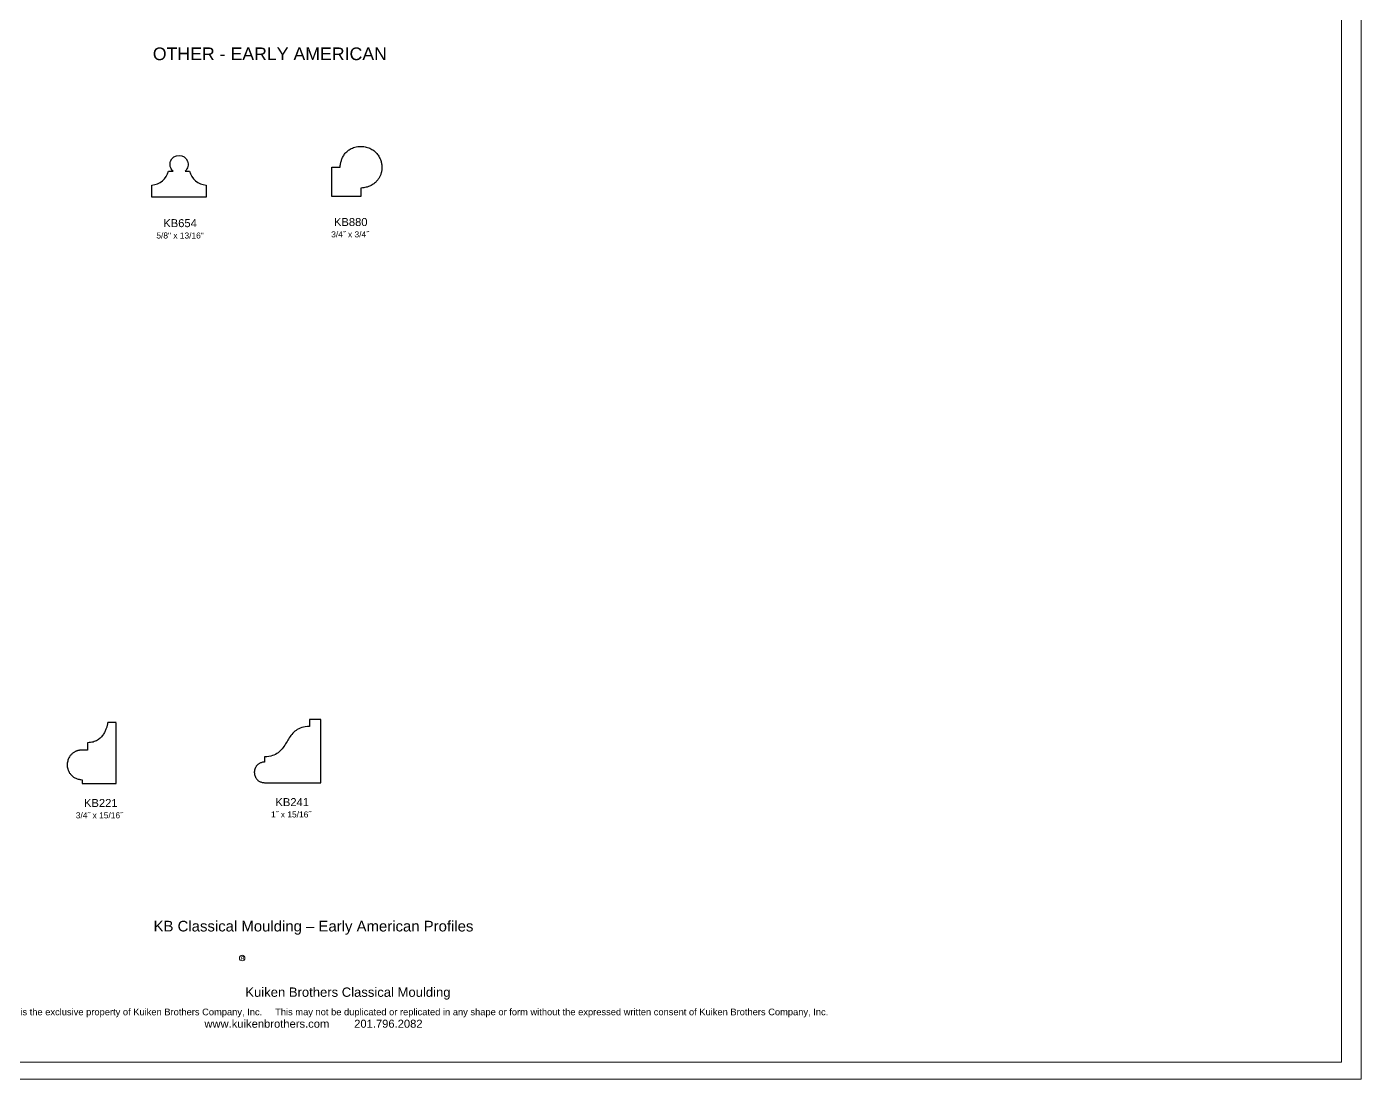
# Model space of a CAD drawing. Extents: x -7.6 to 25.2, y -9.8 to 21.1.
# Drawn here: x 5.2 to 25.2, y -9.8 to 5.99 of the extents above; entities that cross this region are included whole.
import ezdxf

# ---------------------------------------------------------------- set-up
doc = ezdxf.new("R2010")
doc.units = 0
doc.header["$MEASUREMENT"] = 0
doc.layers.add('DO NOT PLOT', color=2, linetype='Continuous', plot=False)
doc.layers.add('LAYER_1', color=7, linetype='Continuous')

# ---------------------------------------------------------------- blocks, each defined once
blk = doc.blocks.new('KB221')
at = {"flags": 128}
blk.add_lwpolyline([(0, 0.913), (0, 0.913), (-0.001, 0.913), (-0.002, 0.913), (-0.004, 0.913), (-0.007, 0.913), (-0.009, 0.913), (-0.012, 0.913), (-0.016, 0.913), (-0.02, 0.913), (-0.024, 0.913), (-0.028, 0.913), (-0.032, 0.913), (-0.037, 0.913), (-0.042, 0.913), (-0.047, 0.913), (-0.052, 0.913), (-0.057, 0.913), (-0.062, 0.913), (-0.068, 0.913), (-0.073, 0.913), (-0.078, 0.913), (-0.083, 0.913), (-0.088, 0.913), (-0.093, 0.913), (-0.097, 0.913), (-0.101, 0.913), (-0.105, 0.913), (-0.109, 0.913), (-0.113, 0.913), (-0.116, 0.913), (-0.118, 0.913), (-0.121, 0.913), (-0.123, 0.913), (-0.124, 0.913), (-0.125, 0.913), (-0.125, 0.913), (-0.125, 0.912), (-0.125, 0.91), (-0.126, 0.907), (-0.126, 0.903), (-0.127, 0.897), (-0.129, 0.891), (-0.13, 0.883), (-0.132, 0.875), (-0.134, 0.866), (-0.137, 0.856), (-0.14, 0.846), (-0.143, 0.835), (-0.147, 0.823), (-0.151, 0.812), (-0.156, 0.8), (-0.162, 0.787), (-0.168, 0.775), (-0.174, 0.762), (-0.182, 0.75), (-0.19, 0.737), (-0.198, 0.725), (-0.207, 0.713), (-0.217, 0.701), (-0.228, 0.689), (-0.24, 0.678), (-0.252, 0.668), (-0.265, 0.658), (-0.28, 0.649), (-0.295, 0.641), (-0.311, 0.633), (-0.327, 0.627), (-0.345, 0.621), (-0.364, 0.617), (-0.384, 0.614), (-0.405, 0.612), (-0.427, 0.611), (-0.427, 0.611), (-0.427, 0.61), (-0.427, 0.609), (-0.427, 0.607), (-0.427, 0.605), (-0.427, 0.603), (-0.427, 0.6), (-0.427, 0.597), (-0.427, 0.594), (-0.427, 0.59), (-0.427, 0.586), (-0.427, 0.582), (-0.427, 0.578), (-0.427, 0.574), (-0.427, 0.569), (-0.427, 0.565), (-0.427, 0.56), (-0.427, 0.556), (-0.427, 0.551), (-0.427, 0.546), (-0.427, 0.542), (-0.427, 0.537), (-0.427, 0.533), (-0.427, 0.529), (-0.427, 0.525), (-0.427, 0.521), (-0.427, 0.517), (-0.427, 0.514), (-0.427, 0.511), (-0.427, 0.508), (-0.427, 0.506), (-0.427, 0.504), (-0.427, 0.502), (-0.427, 0.501), (-0.427, 0.5), (-0.427, 0.5), (-0.427, 0.5), (-0.428, 0.5), (-0.429, 0.5), (-0.431, 0.5), (-0.432, 0.5), (-0.435, 0.5), (-0.437, 0.5), (-0.44, 0.5), (-0.443, 0.5), (-0.446, 0.5), (-0.45, 0.5), (-0.454, 0.5), (-0.458, 0.5), (-0.462, 0.5), (-0.466, 0.5), (-0.47, 0.5), (-0.474, 0.5), (-0.478, 0.5), (-0.483, 0.5), (-0.487, 0.499), (-0.491, 0.499), (-0.495, 0.499), (-0.499, 0.499), (-0.503, 0.499), (-0.507, 0.499), (-0.51, 0.499), (-0.514, 0.499), (-0.517, 0.499), (-0.52, 0.499), (-0.522, 0.499), (-0.524, 0.499), (-0.526, 0.499), (-0.528, 0.499), (-0.529, 0.499), (-0.53, 0.499), (-0.53, 0.499), (-0.53, 0.499), (-0.531, 0.499), (-0.533, 0.499), (-0.536, 0.499), (-0.54, 0.498), (-0.544, 0.498), (-0.548, 0.497), (-0.553, 0.496), (-0.559, 0.495), (-0.565, 0.494), (-0.572, 0.492), (-0.578, 0.49), (-0.586, 0.488), (-0.593, 0.485), (-0.601, 0.482), (-0.609, 0.479), (-0.617, 0.475), (-0.625, 0.47), (-0.633, 0.466), (-0.641, 0.46), (-0.649, 0.455), (-0.657, 0.448), (-0.665, 0.441), (-0.672, 0.434), (-0.68, 0.426), (-0.687, 0.417), (-0.694, 0.407), (-0.7, 0.397), (-0.706, 0.386), (-0.711, 0.374), (-0.717, 0.362), (-0.721, 0.349), (-0.725, 0.335), (-0.728, 0.32), (-0.731, 0.304), (-0.733, 0.287), (-0.733, 0.282), (-0.733, 0.277), (-0.733, 0.271), (-0.733, 0.265), (-0.733, 0.259), (-0.732, 0.252), (-0.731, 0.245), (-0.729, 0.238), (-0.728, 0.23), (-0.725, 0.222), (-0.723, 0.214), (-0.72, 0.206), (-0.717, 0.198), (-0.714, 0.19), (-0.71, 0.181), (-0.705, 0.173), (-0.701, 0.164), (-0.696, 0.156), (-0.69, 0.148), (-0.684, 0.14), (-0.677, 0.132), (-0.67, 0.124), (-0.662, 0.117), (-0.654, 0.11), (-0.646, 0.103), (-0.636, 0.096), (-0.627, 0.09), (-0.616, 0.084), (-0.605, 0.079), (-0.594, 0.074), (-0.581, 0.069), (-0.568, 0.065), (-0.555, 0.062), (-0.541, 0.059), (-0.526, 0.057), (-0.51, 0.056), (-0.51, 0.055), (-0.51, 0.055), (-0.51, 0.054), (-0.51, 0.054), (-0.51, 0.053), (-0.51, 0.051), (-0.51, 0.05), (-0.51, 0.049), (-0.51, 0.047), (-0.51, 0.045), (-0.51, 0.043), (-0.51, 0.041), (-0.51, 0.039), (-0.51, 0.037), (-0.51, 0.035), (-0.51, 0.032), (-0.51, 0.03), (-0.51, 0.028), (-0.51, 0.025), (-0.51, 0.023), (-0.51, 0.021), (-0.51, 0.019), (-0.51, 0.017), (-0.51, 0.014), (-0.51, 0.012), (-0.51, 0.01), (-0.51, 0.009), (-0.51, 0.007), (-0.51, 0.005), (-0.51, 0.004), (-0.51, 0.003), (-0.51, 0.002), (-0.51, 0.001), (-0.51, 0), (-0.51, 0), (-0.51, 0), (-0.509, 0), (-0.506, 0), (-0.5, 0), (-0.493, 0), (-0.484, 0), (-0.473, 0), (-0.46, 0), (-0.446, 0), (-0.431, 0), (-0.414, 0), (-0.397, 0), (-0.378, 0), (-0.359, 0), (-0.339, 0), (-0.318, 0), (-0.298, 0), (-0.276, 0), (-0.255, 0), (-0.234, 0), (-0.213, 0), (-0.192, 0), (-0.172, 0), (-0.152, 0), (-0.132, 0), (-0.114, 0), (-0.096, 0), (-0.08, 0), (-0.064, 0), (-0.05, 0), (-0.038, 0), (-0.027, 0), (-0.018, 0), (-0.01, 0), (-0.005, 0), (-0.001, 0), (0, 0), (0, 0.002), (0, 0.008), (0, 0.018), (0, 0.031), (0, 0.048), (0, 0.068), (0, 0.09), (0, 0.115), (0, 0.143), (0, 0.172), (0, 0.204), (0, 0.237), (0, 0.271), (0, 0.307), (0, 0.343), (0, 0.381), (0, 0.419), (0, 0.457), (0, 0.495), (0, 0.532), (0, 0.57), (0, 0.606), (0, 0.642), (0, 0.676), (0, 0.709), (0, 0.741), (0, 0.77), (0, 0.798), (0, 0.823), (0, 0.846), (0, 0.865), (0, 0.882), (0, 0.895), (0, 0.905), (0, 0.911)], dxfattribs=at)
blk = doc.blocks.new('KB241')
at = {"flags": 128}
blk.add_lwpolyline([(0, 0.002), (0, 0.008), (0, 0.019), (0, 0.032), (0, 0.05), (0, 0.07), (0, 0.094), (0, 0.12), (0, 0.148), (0, 0.179), (0, 0.211), (0, 0.246), (0, 0.281), (0, 0.318), (0, 0.356), (0, 0.395), (0, 0.434), (0, 0.474), (0, 0.513), (0, 0.552), (0, 0.591), (0, 0.629), (0, 0.666), (0, 0.702), (0, 0.736), (0, 0.769), (0, 0.799), (0, 0.828), (0, 0.854), (0, 0.877), (0, 0.898), (0, 0.915), (0, 0.929), (0, 0.939), (0, 0.945), (0, 0.947), (0, 0.947), (-0.002, 0.947), (-0.003, 0.947), (-0.006, 0.947), (-0.009, 0.947), (-0.013, 0.947), (-0.017, 0.947), (-0.021, 0.947), (-0.026, 0.947), (-0.032, 0.947), (-0.038, 0.947), (-0.044, 0.947), (-0.05, 0.947), (-0.057, 0.947), (-0.064, 0.947), (-0.07, 0.947), (-0.077, 0.947), (-0.084, 0.947), (-0.091, 0.947), (-0.098, 0.947), (-0.105, 0.947), (-0.112, 0.947), (-0.119, 0.947), (-0.125, 0.947), (-0.131, 0.947), (-0.137, 0.947), (-0.142, 0.947), (-0.148, 0.947), (-0.152, 0.947), (-0.156, 0.947), (-0.16, 0.947), (-0.163, 0.947), (-0.166, 0.947), (-0.167, 0.947), (-0.168, 0.947), (-0.169, 0.947), (-0.169, 0.947), (-0.169, 0.946), (-0.169, 0.945), (-0.169, 0.944), (-0.169, 0.942), (-0.169, 0.94), (-0.169, 0.937), (-0.169, 0.934), (-0.169, 0.931), (-0.169, 0.928), (-0.169, 0.924), (-0.169, 0.921), (-0.169, 0.917), (-0.169, 0.913), (-0.169, 0.909), (-0.169, 0.904), (-0.169, 0.9), (-0.169, 0.896), (-0.169, 0.891), (-0.169, 0.887), (-0.169, 0.883), (-0.169, 0.879), (-0.169, 0.875), (-0.169, 0.871), (-0.169, 0.867), (-0.169, 0.864), (-0.169, 0.86), (-0.169, 0.857), (-0.169, 0.854), (-0.169, 0.852), (-0.169, 0.85), (-0.169, 0.848), (-0.169, 0.846), (-0.169, 0.845), (-0.169, 0.844), (-0.169, 0.844), (-0.201, 0.842), (-0.232, 0.839), (-0.26, 0.834), (-0.285, 0.827), (-0.309, 0.818), (-0.331, 0.808), (-0.352, 0.797), (-0.371, 0.785), (-0.388, 0.771), (-0.404, 0.757), (-0.42, 0.741), (-0.434, 0.725), (-0.447, 0.708), (-0.46, 0.691), (-0.472, 0.673), (-0.483, 0.655), (-0.495, 0.636), (-0.506, 0.618), (-0.517, 0.599), (-0.529, 0.581), (-0.54, 0.562), (-0.552, 0.544), (-0.565, 0.527), (-0.578, 0.51), (-0.592, 0.493), (-0.607, 0.478), (-0.623, 0.463), (-0.641, 0.449), (-0.659, 0.437), (-0.68, 0.425), (-0.702, 0.415), (-0.725, 0.406), (-0.751, 0.399), (-0.779, 0.393), (-0.809, 0.39), (-0.841, 0.388), (-0.841, 0.387), (-0.841, 0.387), (-0.841, 0.386), (-0.841, 0.385), (-0.841, 0.383), (-0.841, 0.382), (-0.841, 0.38), (-0.841, 0.378), (-0.841, 0.375), (-0.841, 0.373), (-0.841, 0.37), (-0.841, 0.367), (-0.841, 0.365), (-0.841, 0.361), (-0.841, 0.358), (-0.841, 0.355), (-0.841, 0.352), (-0.841, 0.349), (-0.841, 0.346), (-0.841, 0.342), (-0.841, 0.339), (-0.841, 0.336), (-0.841, 0.333), (-0.841, 0.33), (-0.841, 0.327), (-0.841, 0.325), (-0.841, 0.322), (-0.841, 0.32), (-0.841, 0.318), (-0.841, 0.316), (-0.841, 0.314), (-0.841, 0.313), (-0.841, 0.312), (-0.841, 0.311), (-0.841, 0.31), (-0.841, 0.31), (-0.853, 0.309), (-0.864, 0.308), (-0.875, 0.306), (-0.885, 0.303), (-0.895, 0.3), (-0.904, 0.297), (-0.912, 0.293), (-0.92, 0.289), (-0.927, 0.284), (-0.934, 0.279), (-0.941, 0.274), (-0.947, 0.269), (-0.952, 0.264), (-0.957, 0.258), (-0.962, 0.252), (-0.966, 0.246), (-0.97, 0.241), (-0.974, 0.235), (-0.977, 0.229), (-0.98, 0.223), (-0.982, 0.217), (-0.985, 0.212), (-0.987, 0.206), (-0.988, 0.201), (-0.99, 0.196), (-0.991, 0.191), (-0.992, 0.187), (-0.993, 0.183), (-0.994, 0.179), (-0.995, 0.175), (-0.995, 0.173), (-0.995, 0.17), (-0.996, 0.168), (-0.996, 0.167), (-0.996, 0.166), (-0.996, 0.165), (-0.996, 0.165), (-0.996, 0.164), (-0.996, 0.162), (-0.996, 0.16), (-0.996, 0.157), (-0.996, 0.154), (-0.996, 0.15), (-0.995, 0.146), (-0.995, 0.141), (-0.994, 0.136), (-0.993, 0.13), (-0.992, 0.125), (-0.991, 0.119), (-0.989, 0.112), (-0.988, 0.106), (-0.985, 0.099), (-0.983, 0.093), (-0.98, 0.086), (-0.977, 0.079), (-0.973, 0.073), (-0.969, 0.066), (-0.965, 0.06), (-0.96, 0.053), (-0.954, 0.047), (-0.948, 0.041), (-0.942, 0.035), (-0.935, 0.03), (-0.927, 0.025), (-0.919, 0.02), (-0.91, 0.015), (-0.9, 0.012), (-0.89, 0.008), (-0.879, 0.005), (-0.867, 0.003), (-0.855, 0.001), (-0.841, 0), (-0.839, 0), (-0.834, 0), (-0.825, 0), (-0.812, 0), (-0.797, 0), (-0.779, 0), (-0.758, 0), (-0.735, 0), (-0.71, 0), (-0.683, 0), (-0.654, 0), (-0.623, 0), (-0.591, 0), (-0.559, 0), (-0.525, 0), (-0.49, 0), (-0.456, 0), (-0.421, 0), (-0.386, 0), (-0.351, 0), (-0.316, 0), (-0.283, 0), (-0.25, 0), (-0.218, 0), (-0.188, 0), (-0.159, 0), (-0.131, 0), (-0.106, 0), (-0.083, 0), (-0.062, 0), (-0.044, 0), (-0.029, 0), (-0.017, 0), (-0.008, 0), (-0.002, 0), (0, 0)], close=True, dxfattribs=at)
blk = doc.blocks.new('KB880')
at = {"flags": 128}
blk.add_lwpolyline([(0.664, 0.653), (0.675, 0.641), (0.685, 0.629), (0.693, 0.616), (0.702, 0.603), (0.709, 0.59), (0.716, 0.577), (0.722, 0.564), (0.728, 0.551), (0.733, 0.538), (0.737, 0.524), (0.741, 0.511), (0.744, 0.499), (0.746, 0.486), (0.748, 0.474), (0.75, 0.462), (0.751, 0.451), (0.751, 0.44), (0.751, 0.43), (0.751, 0.42), (0.75, 0.411), (0.748, 0.403), (0.748, 0.398), (0.748, 0.393), (0.747, 0.386), (0.746, 0.38), (0.744, 0.372), (0.743, 0.364), (0.74, 0.356), (0.738, 0.347), (0.735, 0.338), (0.732, 0.329), (0.728, 0.319), (0.724, 0.309), (0.719, 0.299), (0.714, 0.289), (0.708, 0.279), (0.702, 0.268), (0.695, 0.258), (0.687, 0.248), (0.679, 0.238), (0.671, 0.227), (0.662, 0.218), (0.652, 0.208), (0.641, 0.199), (0.63, 0.19), (0.618, 0.181), (0.606, 0.173), (0.592, 0.165), (0.578, 0.158), (0.564, 0.152), (0.548, 0.146), (0.532, 0.14), (0.515, 0.136), (0.497, 0.132), (0.478, 0.129), (0.458, 0.126), (0.437, 0.125), (0.437, 0.125), (0.437, 0.124), (0.437, 0.123), (0.437, 0.121), (0.437, 0.118), (0.437, 0.116), (0.437, 0.113), (0.437, 0.109), (0.437, 0.105), (0.437, 0.101), (0.437, 0.097), (0.437, 0.093), (0.437, 0.088), (0.437, 0.083), (0.437, 0.078), (0.437, 0.073), (0.437, 0.068), (0.437, 0.062), (0.437, 0.057), (0.437, 0.052), (0.437, 0.047), (0.437, 0.042), (0.437, 0.037), (0.437, 0.032), (0.437, 0.028), (0.437, 0.024), (0.437, 0.02), (0.437, 0.016), (0.437, 0.012), (0.437, 0.009), (0.437, 0.007), (0.437, 0.004), (0.437, 0.002), (0.437, 0.001), (0.437, 0), (0.437, 0), (0.436, 0), (0.434, 0), (0.429, 0), (0.422, 0), (0.415, 0), (0.405, 0), (0.394, 0), (0.382, 0), (0.369, 0), (0.355, 0), (0.34, 0), (0.324, 0), (0.308, 0), (0.29, 0), (0.273, 0), (0.255, 0), (0.237, 0), (0.219, 0), (0.201, 0), (0.182, 0), (0.165, 0), (0.147, 0), (0.13, 0), (0.113, 0), (0.098, 0), (0.083, 0), (0.068, 0), (0.055, 0), (0.043, 0), (0.032, 0), (0.023, 0), (0.015, 0), (0.009, 0), (0.004, 0), (0.001, 0), (0, 0), (0, 0.001), (0, 0.004), (0, 0.009), (0, 0.015), (0, 0.023), (0, 0.032), (0, 0.043), (0, 0.055), (0, 0.068), (0, 0.083), (0, 0.098), (0, 0.113), (0, 0.13), (0, 0.147), (0, 0.165), (0, 0.182), (0, 0.201), (0, 0.219), (0, 0.237), (0, 0.255), (0, 0.273), (0, 0.29), (0, 0.308), (0, 0.324), (0, 0.34), (0, 0.355), (0, 0.369), (0, 0.382), (0, 0.394), (0, 0.405), (0, 0.415), (0, 0.422), (0, 0.429), (0, 0.434), (0, 0.436), (0, 0.437), (0, 0.437), (0.001, 0.437), (0.002, 0.437), (0.004, 0.437), (0.007, 0.437), (0.009, 0.437), (0.012, 0.437), (0.016, 0.437), (0.02, 0.437), (0.024, 0.437), (0.028, 0.437), (0.032, 0.437), (0.037, 0.437), (0.042, 0.437), (0.047, 0.437), (0.052, 0.437), (0.057, 0.437), (0.062, 0.437), (0.068, 0.437), (0.073, 0.437), (0.078, 0.437), (0.083, 0.437), (0.088, 0.437), (0.093, 0.437), (0.097, 0.437), (0.101, 0.437), (0.105, 0.437), (0.109, 0.437), (0.113, 0.437), (0.116, 0.437), (0.118, 0.437), (0.121, 0.437), (0.123, 0.437), (0.124, 0.437), (0.125, 0.437), (0.125, 0.437), (0.125, 0.438), (0.125, 0.44), (0.125, 0.443), (0.126, 0.447), (0.126, 0.453), (0.127, 0.459), (0.127, 0.466), (0.129, 0.474), (0.13, 0.483), (0.132, 0.492), (0.134, 0.502), (0.136, 0.513), (0.139, 0.524), (0.143, 0.536), (0.147, 0.548), (0.151, 0.56), (0.157, 0.572), (0.162, 0.585), (0.169, 0.597), (0.176, 0.61), (0.184, 0.622), (0.192, 0.634), (0.201, 0.646), (0.212, 0.658), (0.223, 0.669), (0.235, 0.68), (0.248, 0.691), (0.261, 0.7), (0.276, 0.709), (0.292, 0.718), (0.309, 0.725), (0.327, 0.732), (0.347, 0.738), (0.367, 0.743), (0.389, 0.746), (0.412, 0.749), (0.435, 0.749), (0.457, 0.749), (0.478, 0.747), (0.498, 0.744), (0.517, 0.74), (0.536, 0.735), (0.554, 0.728), (0.57, 0.722), (0.586, 0.714), (0.601, 0.705), (0.615, 0.696), (0.629, 0.686), (0.641, 0.676), (0.653, 0.665)], close=True, dxfattribs=at)
blk = doc.blocks.new('KB654')
at = {"color": 0}
blk.add_open_spline([(0.497, 0.212), (0.539, 0.249), (0.554, 0.308), (0.534, 0.36), (0.514, 0.412), (0.464, 0.447), (0.407, 0.447), (0.351, 0.447), (0.3, 0.412), (0.28, 0.36), (0.26, 0.308), (0.275, 0.249), (0.317, 0.212), (0.317, 0.212), (0.248, 0.211), (0.248, 0.211), (0.22, 0.096), (0.12, 0.011), (0, 0), (0, 0), (0, -0.178), (0, -0.178), (0, -0.178), (0.813, -0.178), (0.813, -0.178), (0.813, -0.178), (0.813, 0), (0.813, 0), (0.693, 0.011), (0.593, 0.096), (0.564, 0.211), (0.564, 0.211), (0.497, 0.212), (0.497, 0.212)], degree=3, knots=[0, 0, 0, 0, 1, 1, 1, 2, 2, 2, 3, 3, 3, 4, 4, 4, 5, 5, 5, 6, 6, 6, 7, 7, 7, 8, 8, 8, 9, 9, 9, 10, 10, 10, 11, 11, 11, 11], dxfattribs=at)

msp = doc.modelspace()

# ---------------------------------------------------------------- linework, layer by layer
at = {"linetype": 'Continuous', "lineweight": 0}
msp.add_line((-7.169, -9.539), (24.907, -9.539), dxfattribs=at)
msp.add_circle((8.426, -7.977), 0.0413, dxfattribs=at)
at = {"layer": 'DO NOT PLOT', "linetype": 'Continuous', "lineweight": 0}
for p in [(25.202, 21.061), (-7.635, -9.795)]:
    msp.add_line(p, (25.202, -9.795), dxfattribs=at)
at = {"layer": 'LAYER_1', "color": 7, "lineweight": 0}
msp.add_open_spline([(24.907, 20.688), (24.907, 20.688), (24.907, -9.539), (24.907, -9.539)], degree=3, dxfattribs=at)

# ---------------------------------------------------------------- block references
msp.add_blockref('KB654', (7.073, 3.615))
at = {"linetype": 'Continuous'}
for name, p in [('KB880', (9.77, 3.447)), ('KB241', (9.604, -5.347)), ('KB221', (6.535, -5.358))]:
    msp.add_blockref(name, p, dxfattribs=at)

# ---------------------------------------------------------------- texts
at = {"linetype": 'Continuous', "lineweight": 0}
for s, insert, char_height, width, attachment_point in [('{\\fArial|b0|i0|c0|p34;\\H2.1111x;OTHER - EARLY AMERICAN}', (7.086, 5.68), 0.09, 6.95958, 1), ('{\\fArial|b0|i0|c0|p34;KB654\\H0.75x;\\P5/8" x 13/16"}', (7.495, 3.105), 0.12, 6.45555, 2), ('{\\fArial|b0|i0|c0|p34;\\H1.2x;\\W8.5641; \\W1;KB880\\P\\H0.75x;\\W5.1175;  \\W1;3/4˝ x 3/4˝}', (9.403, 3.122), 0.1, 1.2808, 1), ('{\\fArial|b0|i0|c0|p34;\\W8.1665;  \\W1;KB221\\P\\H0.75x;\\W9.1332;  \\W1;3/4˝ x 15/16˝}', (5.294, -5.591), 0.12, 1.98172, 1), ('{\\fArial|b0|i0|c0|p34;\\W5.8976;  \\W1;KB241\\P\\H0.75x;\\W6.9186;  \\W1;1˝ x 15/16˝}', (8.375, -5.578), 0.12, 1.55902, 1), ('{\\fArial|b0|i0|c0|p34;\\H1.3333x;KB Classical Moulding – Early American Profiles\\P\\H0.75x;\\P\\H0.99997x;\\P\\P\\H0.66667x;\\P\\H1.75x;                   Kuiken Brothers Classical Moulding\\P\\H0.35713x;\\P\\H2x;CONFIDENTIAL: All material found on this document is the exclusive property of Kuiken Brothers Company, Inc.     This may not be duplicated or replicated in any shape or form without the expressed written consent of Kuiken Brothers Company, Inc. \\P\\H1.2x;www.kuikenbrothers.com        201.796.2082}', (9.495, -7.418), 0.12, 20.50231, 2), ('{\\fArial|b1|i0|c0|p34;R}', (8.409, -7.952), 0.05, 0.1219, 1)]:
    msp.add_mtext(s, dxfattribs=dict(at, insert=insert, char_height=char_height, width=width, attachment_point=attachment_point))

doc.saveas('drawing.dxf')
